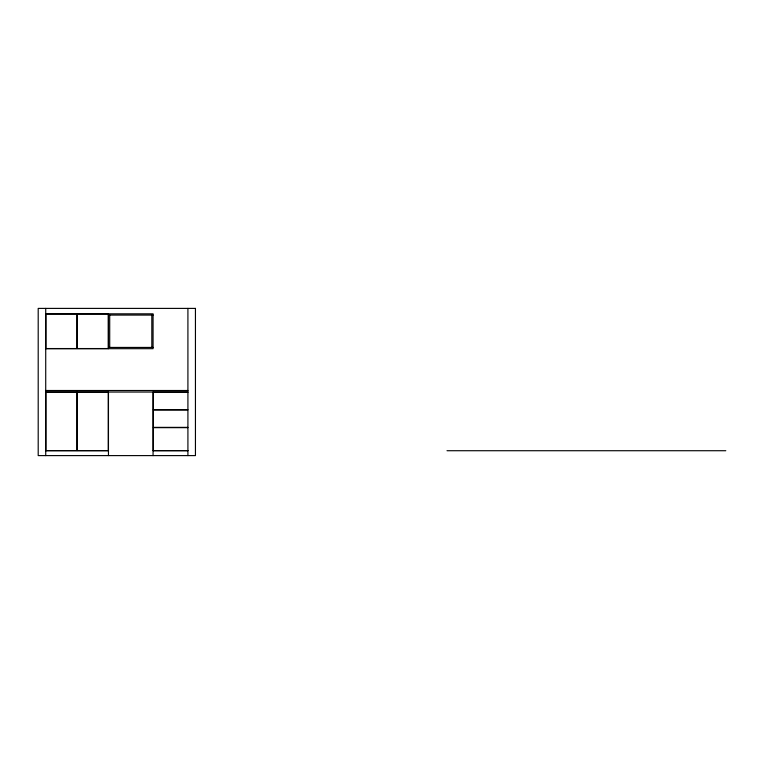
<?xml version="1.0" encoding="UTF-8"?>
<svg xmlns="http://www.w3.org/2000/svg" width="764" height="764" viewBox="0 0 764 764"><rect width="100%" height="100%" fill="white"/><g stroke="black" fill="none" stroke-linecap="round" stroke-linejoin="round"><path stroke-width="1.15" d="M45.725 313.832L153.067 313.832L153.067 348.68L45.725 348.68M108.459 315.083L153.067 315.083M108.459 347.429L153.067 347.429M45.725 390.499L187.915 390.499M45.725 392.037L187.915 392.037M187.782 392.247L153.278 392.247L153.278 409.676L187.782 409.676M187.782 409.953L153.278 409.953L153.278 427.372L187.782 427.372M187.782 427.659L153.278 427.659L153.278 450.588L187.782 450.588M45.725 450.722L108.459 450.722M153.067 450.722L187.915 450.722M446.997 450.722L725.8 450.722M187.915 308.398L187.915 455.602M153.067 392.037L153.067 455.602M151.816 315.083L151.816 347.429M109.71 315.083L109.71 347.429M108.459 313.832L108.459 348.68M108.459 392.037L108.459 455.602M45.725 308.398L45.725 455.602M195.441 308.398L38.2 308.398L38.2 455.602L195.441 455.602L195.441 308.398M76.954 313.975L45.869 313.975L45.869 348.546L76.954 348.546L76.954 313.975M108.316 313.975L77.231 313.975L77.231 348.546L108.316 348.546L108.316 313.975M76.954 392.247L45.869 392.247L45.869 450.588L76.954 450.588L76.954 392.247M108.316 392.247L77.231 392.247L77.231 450.588L108.316 450.588L108.316 392.247"/></g></svg>
